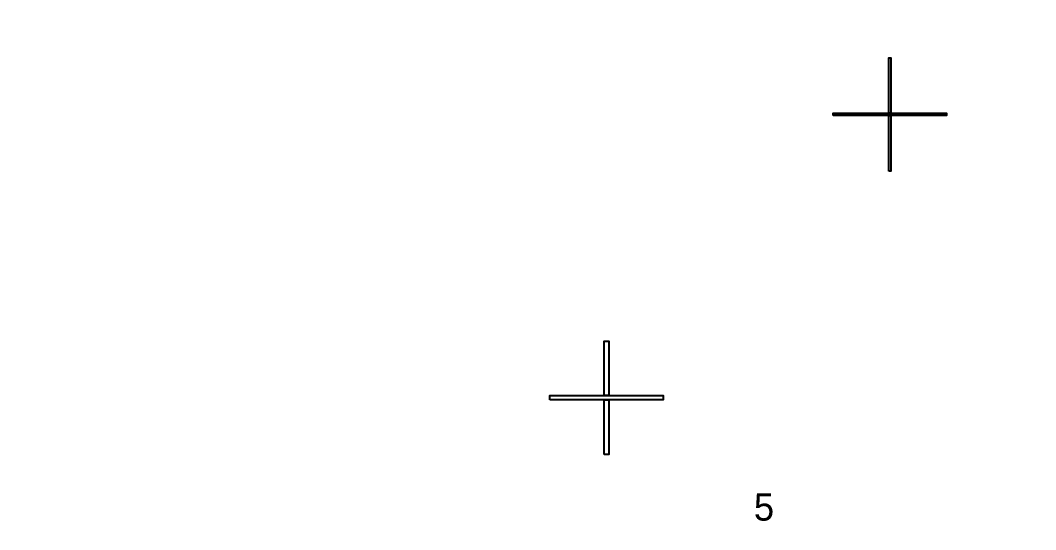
# Model space of a CAD drawing. Extents: x -50000 to 50000, y -50000 to 50000.
# Drawn here: x -18035 to -16242, y -17233 to -16334 of the extents above; entities that cross this region are included whole.
import ezdxf

# ---------------------------------------------------------------- set-up
doc = ezdxf.new("R2010")
doc.units = 0
doc.layers.add('FRAME', color=14, linetype='CONTINUOUS')
doc.layers.add('MARKERS', color=8, linetype='CONTINUOUS')

# ---------------------------------------------------------------- blocks, each defined once
blk = doc.blocks.new('CHIP_RESONATOR1')
at = {"layer": 'FRAME'}
blk.add_text('5', height=48, dxfattribs=at).set_placement((4760, 4283))

msp = doc.modelspace()

# ---------------------------------------------------------------- linework, layer by layer
at = {"layer": 'FRAME'}
for radius in [50000, 49000]:
    msp.add_circle((0, 0), radius, dxfattribs=at)
at = {"layer": 'MARKERS'}
for points in [[(-16502, -16498), (-16502, -16400), (-16498, -16400), (-16498, -16498)], [(-16600, -16502), (-16600, -16498), (-16400, -16498), (-16400, -16502)], [(-16502, -16600), (-16502, -16502), (-16498, -16502), (-16498, -16600)], [(-17004, -16996), (-17004, -16900), (-16996, -16900), (-16996, -16996)], [(-17100, -17004), (-17100, -16996), (-16900, -16996), (-16900, -17004)], [(-17004, -17100), (-17004, -17004), (-16996, -17004), (-16996, -17100)]]:
    msp.add_lwpolyline(points, close=True, dxfattribs=at)

# ---------------------------------------------------------------- block references
msp.add_blockref('CHIP_RESONATOR1', (-21500, -21500))

doc.saveas('drawing.dxf')
